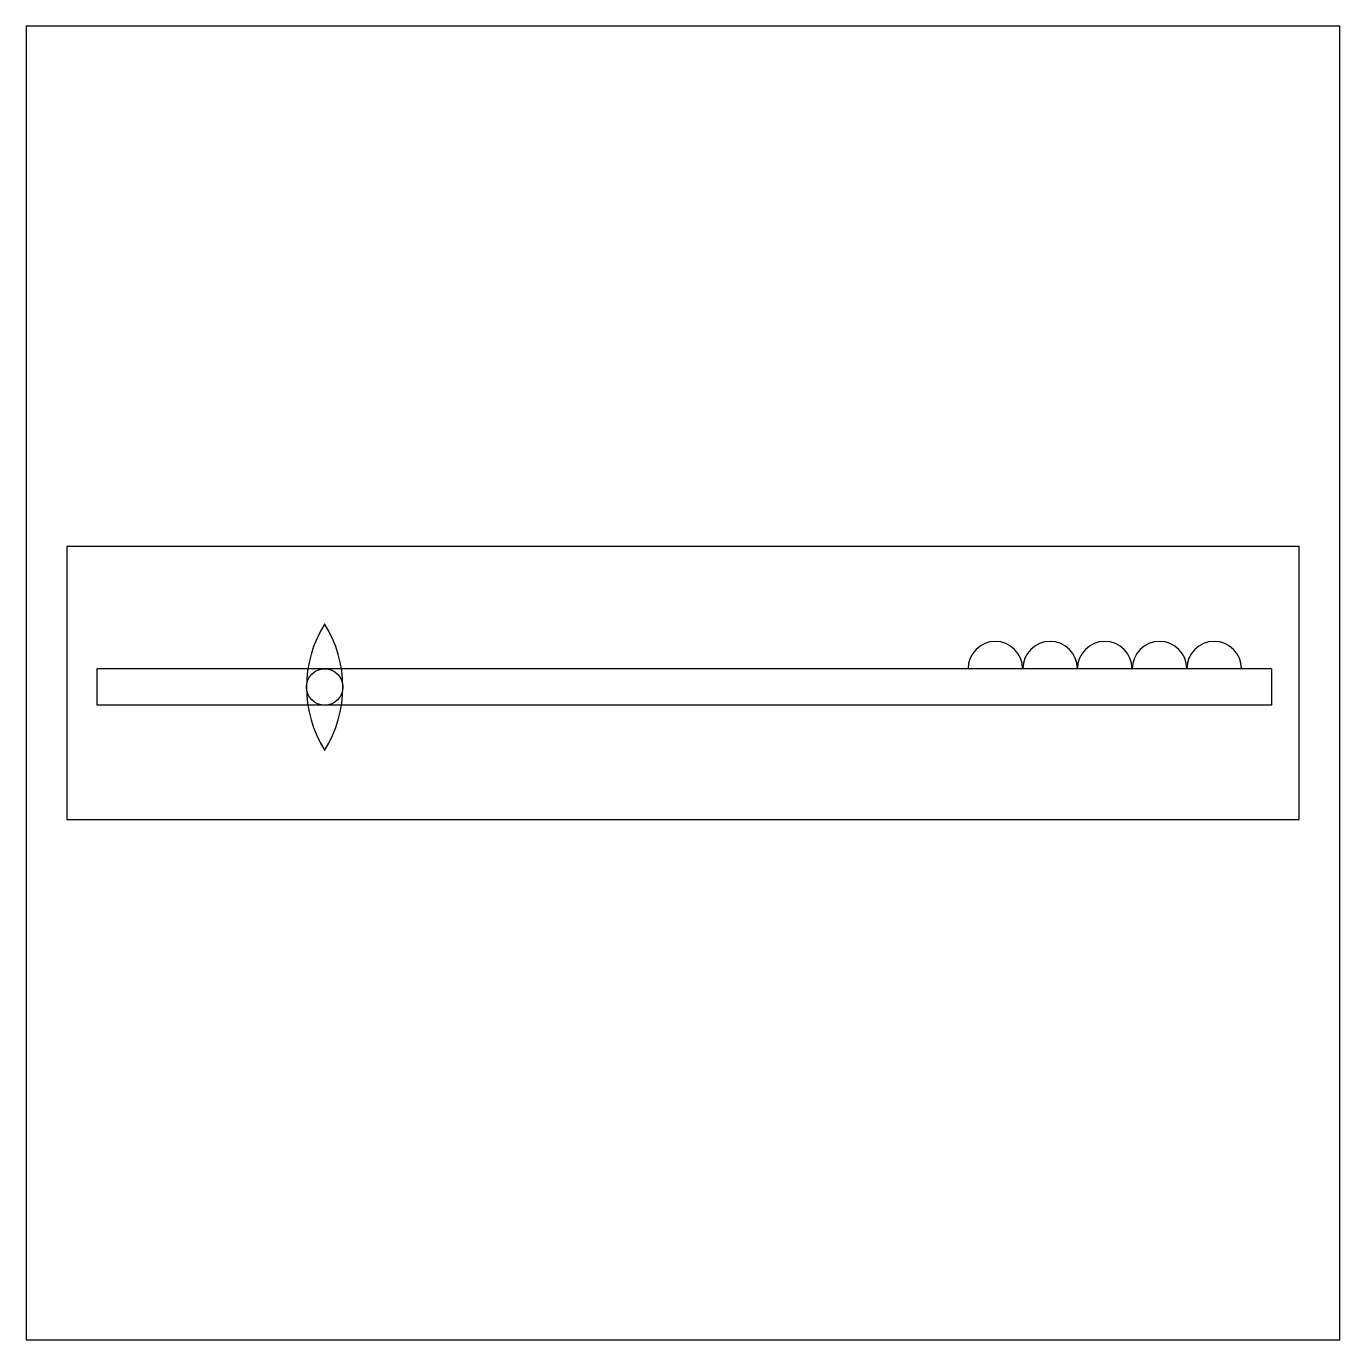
# Model space of a CAD drawing. Header units: millimetres. Extents: x 0 to 1000, y 0 to 1000.
import ezdxf

# ---------------------------------------------------------------- set-up
doc = ezdxf.new("R2010")
doc.units = ezdxf.units.MM
doc.layers.get('0').update_dxf_attribs({"color": 2})
doc.layers.add('1', color=1, linetype='Continuous')
doc.layers.add('3', color=7, linetype='Continuous')

msp = doc.modelspace()

# ---------------------------------------------------------------- linework, layer by layer
at = {"color": 2}
msp.add_lwpolyline([(0, 0), (1000, 0), (1000, 1000), (0, 1000)], close=True, dxfattribs=at)
at = {"layer": '1', "color": 1}
for p, q in [((30.8, 603.8), (30.8, 396.2)), ((969.2, 603.8), (30.8, 603.8)), ((969.2, 396.2), (969.2, 603.8)), ((30.8, 396.2), (969.2, 396.2))]:
    msp.add_line(p, q, dxfattribs=at)
at = {"layer": '3'}
for p, q in [((948, 510.9), (53.7, 510.9)), ((53.7, 510.9), (53.7, 483)), ((948, 510.9), (948, 483)), ((948, 483), (53.7, 483))]:
    msp.add_line(p, q, dxfattribs=at)
msp.add_circle((227.2, 496.9), 13.9, dxfattribs=at)
for centre, radius, start, end in [((303.8, 496.9), 90.5, 147.8025, 212.1975), ((150.5, 496.9), 90.5, 327.8025, 32.1975), ((737.8, 510.9), 20.8, 0, 180), ((779.5, 510.9), 20.8, 0, 180), ((821.1, 510.9), 20.8, 0, 180), ((862.8, 510.9), 20.8, 0, 180), ((904.4, 510.9), 20.8, 0, 180)]:
    msp.add_arc(centre, radius, start, end, dxfattribs=at)

doc.saveas('drawing.dxf')
